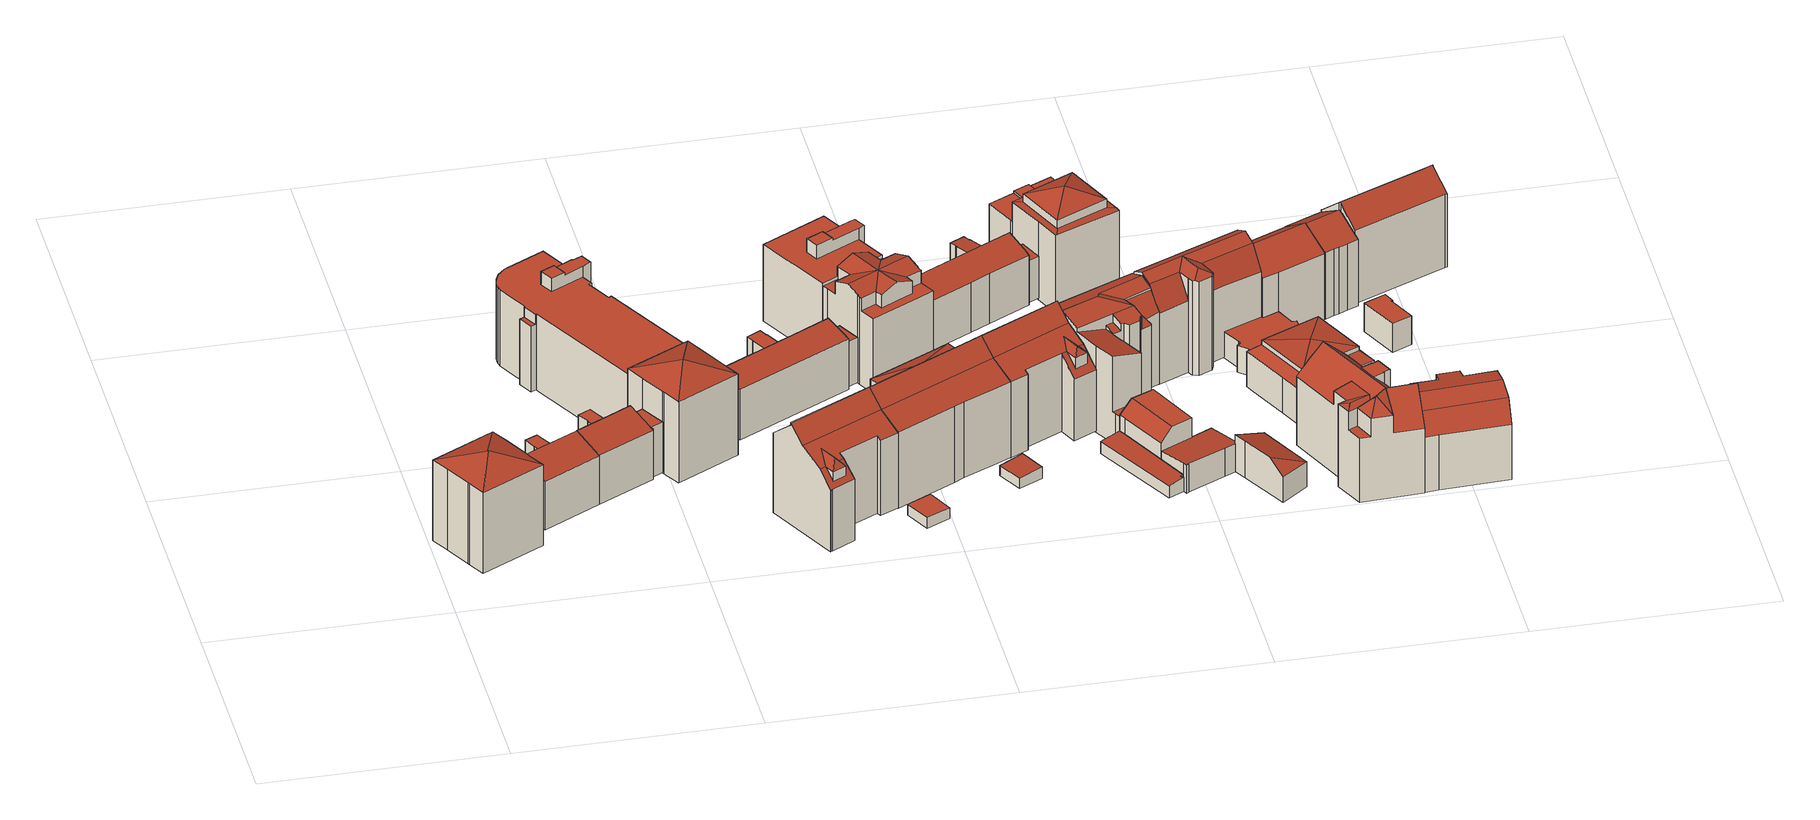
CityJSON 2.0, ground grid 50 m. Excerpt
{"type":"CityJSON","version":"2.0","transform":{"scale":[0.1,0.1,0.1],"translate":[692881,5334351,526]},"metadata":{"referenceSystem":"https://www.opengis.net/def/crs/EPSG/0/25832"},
"CityObjects":{
"building1":{"type":"Building","attributes":{"Gemeindeschluessel":"09162000","HoeheDach":"548.330","HoeheGrund":"526.990","Methode":"2000","NiedrigsteTraufeDesGebaeudes":"545.601","Geometrietyp2DReferenz":"3000","function":"31001_9998","roofType":"3200","measuredHeight":21.34,"storeysAboveGround":6},"geometry":[{"type":"MultiSurface","lod":"2","boundaries":[[[0,1,2,3]],[[4,5,6,7]],[[8,9,10,11,12,13]],[[8,13,14,15,6,16]],[[17,16,6,5]],[[18,14,13,12]],[[19,20,1,0]],[[21,15,14,18]],[[7,6,15,21]],[[22,19,0,3,4,7,21,18,12,11,10]],[[10,9,23,22]],[[3,2,5,4]],[[22,23,20,19]],[[2,1,20,23,17,5]],[[9,8,16,17,23]]],"semantics":{"surfaces":[{"type":"WallSurface"},{"type":"RoofSurface"},{"type":"GroundSurface"}],"values":[0,0,0,1,1,0,0,0,0,2,0,0,0,1,1]}}]},
"building2":{"type":"Building","attributes":{"Gemeindeschluessel":"09162000","HoeheDach":"540.490","HoeheGrund":"526.900","Methode":"2000","NiedrigsteTraufeDesGebaeudes":"536.780","Geometrietyp2DReferenz":"3000","function":"31001_9998","roofType":"2100","measuredHeight":13.59,"storeysAboveGround":4},"geometry":[{"type":"MultiSurface","lod":"2","boundaries":[[[24,25,26,27,28,29,30]],[[31,32,33,34,35,36]],[[37,33,32,31,38,39,40,41,25,24,30,42,43,44,45,46,47,48,49]],[[44,50,51,45]],[[52,36,35,53,54,55,56]],[[55,54,57,26,25,41,40]],[[58,59,60,61,62,51,50]],[[53,57,54]],[[63,62,61,64]],[[38,52,56,39]],[[39,56,55,40]],[[45,51,62,46]],[[53,35,34,65,66,67,68,69,27,26,57]],[[62,63,70,47,46]],[[27,69,68,67,71,64,61,60,72,28]],[[37,65,34,33]],[[49,66,65,37]],[[31,36,52,38]],[[28,72,73,29]],[[43,58,50,44]],[[66,49,48,47,70,71,67]],[[29,73,59,58,43,42,30]],[[72,60,59,73]],[[64,71,70,63]]],"semantics":{"surfaces":[{"type":"WallSurface"},{"type":"GroundSurface"},{"type":"RoofSurface"}],"values":[0,0,1,0,2,0,2,0,0,0,0,0,2,0,0,0,0,0,2,0,0,0,0,2]}}]},
"building3":{"type":"Building","attributes":{"Gemeindeschluessel":"09162000","HoeheDach":"540.480","HoeheGrund":"526.920","Methode":"2000","NiedrigsteTraufeDesGebaeudes":"536.786","Geometrietyp2DReferenz":"3000","function":"31001_9998","roofType":"2100","measuredHeight":13.56,"storeysAboveGround":4},"geometry":[{"type":"MultiSurface","lod":"2","boundaries":[[[74,75,76]],[[77,49,78,79,80,70,47]],[[81,82,83,84]],[[85,86,87,88,89,90,91]],[[80,92,93,70]],[[49,94,95,96,75,74,78]],[[97,98,99,100]],[[101,89,88,102]],[[79,103,104,105,106,107,102,88,87,92,80]],[[89,101,108,109,110,111,112]],[[78,74,76,105,104,103,79]],[[100,99,82,81]],[[113,91,90,114]],[[70,93,86,85,115,116,47]],[[84,83,96,95]],[[84,95,94,49,77,47,116,115,113,114,112,111,110,117,97,100,81]],[[107,109,108]],[[102,107,108,101]],[[98,97,117,110,109,107,106]],[[106,105,76]],[[92,87,86,93]],[[76,75,96,83,82,99,98,106]],[[115,85,91,113]],[[114,90,89,112]]],"semantics":{"surfaces":[{"type":"WallSurface"},{"type":"RoofSurface"},{"type":"GroundSurface"}],"values":[0,0,0,1,1,0,0,0,0,0,1,0,0,0,0,2,1,1,0,0,0,1,0,0]}}]},
"building4":{"type":"Building","attributes":{"Gemeindeschluessel":"09162000","HoeheDach":"547.320","HoeheGrund":"526.760","Methode":"2000","NiedrigsteTraufeDesGebaeudes":"541.910","Geometrietyp2DReferenz":"3000","function":"31001_9998","roofType":"1000","measuredHeight":20.56,"storeysAboveGround":6},"geometry":[{"type":"MultiSurface","lod":"2","boundaries":[[[118,119,120,121]],[[122,123,124,125,126,127]],[[128,129,130,131,132,133,134]],[[135,136,137,138]],[[134,133,139,140]],[[141,142,143,144]],[[145,146,147,148,127,126,149]],[[131,130,150,151,152,153,154]],[[155,156,157,158,159,160,161]],[[151,150,162,163]],[[164,165,166,167,168,169,119,118]],[[158,157,142,141]],[[170,171,172,173]],[[145,149,174,175]],[[173,172,176,177]],[[178,139,133,132]],[[179,180,161,160]],[[181,182,123,122,127,148,147,183,184,166,165,164,118,121,185,186,187,135,138,188,189,179,160,159,158,141,144,153,152,151,163,190,170,173,177]],[[191,171,170,190,163,162]],[[185,192,193,186]],[[146,145,175,194]],[[123,182,181,177,176,195,196,124]],[[132,131,154,143,142,157,156,197,178]],[[140,139,178,197,156,155,198,199,200]],[[147,146,194,183]],[[128,134,140,200]],[[187,201,136,135]],[[144,143,154,153]],[[138,137,202,188]],[[121,120,192,185]],[[120,119,169,168,167,174,149,126,125,124,196,195,176,172,171,191,162,150,130,129,128,200,199,198,155,161,180,203,202,137,136,201,193,192]],[[186,193,201,187]],[[188,202,203,189]],[[194,175,174,167,166,184,183]],[[189,203,180,179]]],"semantics":{"surfaces":[{"type":"WallSurface"},{"type":"RoofSurface"},{"type":"GroundSurface"}],"values":[0,0,0,0,1,0,0,0,0,0,0,0,0,0,0,0,0,2,0,0,1,0,1,0,0,0,0,0,0,0,1,0,0,0,0]}}]},
"building5":{"type":"Building","attributes":{"Gemeindeschluessel":"09162000","HoeheDach":"548.300","HoeheGrund":"526.760","Methode":"2000","NiedrigsteTraufeDesGebaeudes":"545.524","Geometrietyp2DReferenz":"3000","function":"31001_9998","roofType":"3500","measuredHeight":21.54,"storeysAboveGround":6},"geometry":[{"type":"MultiSurface","lod":"2","boundaries":[[[204,205,206,207,123,177,208,209,210,211]],[[123,212,213,177]],[[214,215,216]],[[204,216,217,205]],[[205,217,218,206]],[[177,213,219,208]],[[210,220,214,211]],[[209,221,220,210]],[[207,222,212,123]],[[215,213,212]],[[204,211,214,216]],[[208,219,221,209]],[[222,218,217,216,215,212]],[[214,220,221,219,213,215]],[[206,218,222,207]]],"semantics":{"surfaces":[{"type":"GroundSurface"},{"type":"WallSurface"},{"type":"RoofSurface"}],"values":[0,1,2,1,1,1,1,1,1,2,1,1,2,2,1]}}]},
"building6":{"type":"Building","attributes":{"Gemeindeschluessel":"09162000","HoeheDach":"550.152","HoeheGrund":"526.673","Methode":"1000","NiedrigsteTraufeDesGebaeudes":"540.867","Geometrietyp2DReferenz":"3000","function":"31001_1000","roofType":"2100","measuredHeight":23.48,"storeysAboveGround":6},"geometry":[{"type":"MultiSurface","lod":"2","boundaries":[[[223,224,225,226]],[[227,226,225]],[[228,229,230,231]],[[232,225,224]],[[233,234,235,236]],[[237,238,228,231,239,240,241,242,243,244]],[[241,245,246,242]],[[247,227,248]],[[237,244,249,250,251]],[[237,251,252,238]],[[253,235,234,254]],[[233,236,255,256]],[[241,240,255,236,235,253,245]],[[248,227,225,232]],[[231,230,257,254,234,233,256,239]],[[230,229,252,251,250,247,248,232,224,257]],[[242,246,258,243]],[[243,258,249,244]],[[223,226,227,247]],[[239,256,255,240]],[[238,252,229,228]],[[253,254,257,224,223,247,250,249,258,246,245]]],"semantics":{"surfaces":[{"type":"RoofSurface"},{"type":"WallSurface"},{"type":"GroundSurface"}],"values":[0,0,1,1,1,2,1,1,1,1,0,0,1,1,1,0,1,1,0,1,1,0]}}]},
"building7":{"type":"Building","attributes":{"Gemeindeschluessel":"09162000","HoeheDach":"539.910","HoeheGrund":"526.570","Methode":"2000","NiedrigsteTraufeDesGebaeudes":"533.700","Geometrietyp2DReferenz":"3000","function":"31001_9998","roofType":"2100","measuredHeight":13.34,"storeysAboveGround":4},"geometry":[{"type":"MultiSurface","lod":"2","boundaries":[[[259,260,261,262,263,264,265,266,267,268,269,270,271,272,273,274,275,276]],[[277,278,279,280,281,282,283]],[[284,285,286,287,288,289,290]],[[265,264,282,281]],[[291,292,293,294]],[[280,279,295,288,287,267,266]],[[281,280,266,265]],[[292,296,274,273,297,293]],[[293,297,298,299,300,301,294]],[[302,303,260,259]],[[286,285,269,268]],[[303,304,305,306,283,282,264,263,262,261]],[[270,269,285,284,307,308]],[[300,299,309,310]],[[311,312,302,259,276,313,314]],[[315,306,305,316]],[[308,317,271,270]],[[273,272,298,297]],[[277,283,306,315]],[[316,305,304,318]],[[268,267,287,286]],[[319,317,308,307,320,321,322]],[[276,275,323,313]],[[324,325,319,322]],[[313,323,296,292,291,326,314]],[[299,298,272,271,317,319,325,309]],[[303,261,260]],[[278,277,315,316,318,327,312,311,314,326,291,294,301,300,310,324,322,321,320,290,289,288,295,279]],[[312,327,318,304,303,302]],[[310,309,325,324]],[[320,307,284,290]],[[275,274,296,323]]],"semantics":{"surfaces":[{"type":"WallSurface"},{"type":"RoofSurface"},{"type":"GroundSurface"}],"values":[0,0,0,0,0,0,1,1,0,1,0,1,1,0,0,0,0,0,0,0,1,0,1,0,0,1,0,2,0,0,0,0]}}]},
"building8":{"type":"Building","attributes":{"Gemeindeschluessel":"09162000","HoeheDach":"529.190","HoeheGrund":"526.734","Methode":"1000","NiedrigsteTraufeDesGebaeudes":"529.190","Geometrietyp2DReferenz":"3000","function":"31001_2463","roofType":"1000","measuredHeight":2.46},"geometry":[{"type":"MultiSurface","lod":"2","boundaries":[[[328,329,330,331]],[[332,333,334,335]],[[333,330,329,334]],[[332,331,330,333]],[[335,328,331,332]],[[334,329,328,335]]],"semantics":{"surfaces":[{"type":"RoofSurface"},{"type":"GroundSurface"},{"type":"WallSurface"}],"values":[0,1,2,2,2,2]}}]},
"building9":{"type":"Building","attributes":{"Gemeindeschluessel":"09162000","HoeheDach":"550.120","HoeheGrund":"526.603","Methode":"1000","NiedrigsteTraufeDesGebaeudes":"543.955","Geometrietyp2DReferenz":"3000","function":"31001_1000","roofType":"3100","measuredHeight":23.52,"storeysAboveGround":6},"geometry":[{"type":"MultiSurface","lod":"2","boundaries":[[[253,336,337,338,339,340]],[[336,341,342,343,344,345,346,347,348,337]],[[349,350,351]],[[352,353,354,355,356,357]],[[351,350,358]],[[359,360,361,362,253,340,352,357]],[[363,358,350,364]],[[355,354,365,366]],[[366,365,348,347]],[[367,368,343,342,369,370]],[[371,351,358]],[[367,370,372,373]],[[368,367,373,361,360,359,357,356,355,366,347,346,345,344,343]],[[373,372,362,361]],[[362,372,370,369,342,341,336,253]],[[340,339,338,337,348,365,354,353,352],[364,349,351,371,363]],[[371,358,363]],[[364,350,349]]],"semantics":{"surfaces":[{"type":"RoofSurface"},{"type":"WallSurface"},{"type":"GroundSurface"}],"values":[0,1,0,1,0,1,1,1,1,1,0,1,2,1,0,0,1,1]}}]},
"building10":{"type":"Building","attributes":{"Gemeindeschluessel":"09162000","HoeheDach":"547.300","HoeheGrund":"526.530","Methode":"2000","NiedrigsteTraufeDesGebaeudes":"544.190","Geometrietyp2DReferenz":"3000","function":"31001_9998","roofType":"1000","measuredHeight":20.77,"storeysAboveGround":6},"geometry":[{"type":"MultiSurface","lod":"2","boundaries":[[[374,375,376,377]],[[378,379,380,381,382,383,384]],[[385,386,384,383,387,388,389]],[[390,381,380,391]],[[392,393,394,395]],[[396,397,377,376,398,399,393,392]],[[400,401,385,389]],[[402,382,381,390]],[[379,403,375,374,404,391,380]],[[405,383,382,402]],[[400,406,403,379,378,407,401]],[[384,386,407,378]],[[399,398,376,375,403,406,400,389,388,387,394,393]],[[377,397,396,392,395,405,402,390,391,404,374]],[[387,383,405,395,394]],[[401,407,386,385]]],"semantics":{"surfaces":[{"type":"WallSurface"},{"type":"RoofSurface"},{"type":"GroundSurface"}],"values":[0,1,0,0,0,0,0,0,0,0,0,0,1,2,0,1]}}]},
"building11":{"type":"Building","attributes":{"Gemeindeschluessel":"09162000","HoeheDach":"547.911","HoeheGrund":"526.530","Methode":"2000","NiedrigsteTraufeDesGebaeudes":"543.610","Geometrietyp2DReferenz":"3000","function":"31001_9998","roofType":"3100","measuredHeight":21.38,"storeysAboveGround":6},"geometry":[{"type":"MultiSurface","lod":"2","boundaries":[[[408,409,410,411,412]],[[413,414,415,416,417,418,419,420,421]],[[415,414,422,423]],[[424,425,426,427,409,428,429]],[[430,420,419,431,432]],[[433,434,422,414,413,435,409]],[[436,437,438,439,440,441,442,443,444,377,445,446,447,374,418,417,416,415,423,448,449]],[[374,431,419,418]],[[450,451,452,409,427]],[[440,425,424,441]],[[439,438,453,454,426,425,440]],[[455,456,408,457]],[[458,450,427,459]],[[443,442,441,424,429,456,455,460,444]],[[438,437,436,449,461,462,463,453]],[[444,460,464,377]],[[453,463,462,461,465,466,467,468,458,459,454]],[[410,409,469,470,411]],[[464,471,412,411,470,432,431,374,447,446,445,377]],[[432,470,469,430]],[[466,433,472,467]],[[430,469,421,420]],[[452,451,472,433,409]],[[460,455,457,471,464]],[[429,428,409,408,456]],[[434,465,461,449,448,423,422]],[[459,427,426,454]],[[457,408,412,471]],[[458,468,467,472,451,450]],[[435,413,421,469,409]],[[465,434,433,466]]],"semantics":{"surfaces":[{"type":"RoofSurface"},{"type":"WallSurface"},{"type":"GroundSurface"}],"values":[0,1,1,0,0,0,2,1,0,1,1,1,1,1,1,1,0,0,1,1,1,1,0,0,0,1,1,1,1,0,1]}}]},
"building12":{"type":"Building","attributes":{"Gemeindeschluessel":"09162000","HoeheDach":"529.367","HoeheGrund":"526.743","Methode":"1000","NiedrigsteTraufeDesGebaeudes":"528.973","Geometrietyp2DReferenz":"3000","function":"31001_2463","roofType":"1000","measuredHeight":2.62},"geometry":[{"type":"MultiSurface","lod":"2","boundaries":[[[473,474,475,476]],[[477,478,474,473]],[[477,473,476,479]],[[476,475,480,479]],[[480,475,474,478]],[[479,480,478,477]]],"semantics":{"surfaces":[{"type":"WallSurface"},{"type":"GroundSurface"},{"type":"RoofSurface"}],"values":[0,0,1,0,2,0]}}]},
"building13":{"type":"Building","attributes":{"Gemeindeschluessel":"09162000","HoeheDach":"550.130","HoeheGrund":"526.532","Methode":"1000","NiedrigsteTraufeDesGebaeudes":"540.614","Geometrietyp2DReferenz":"3000","function":"31001_1000","roofType":"3100","measuredHeight":23.6,"storeysAboveGround":6},"geometry":[{"type":"MultiSurface","lod":"2","boundaries":[[[481,482,483,484]],[[485,486,487,488]],[[489,490,491,492]],[[493,494,495,496,497,498,499]],[[489,500,501,490]],[[483,482,342,502]],[[500,489,492]],[[503,500,492,504]],[[502,342,336,337,505,506]],[[488,481,484,485]],[[481,488,491,490,501,497,496,336,342,482]],[[486,485,484,483,502,506,493,499]],[[337,495,494,505]],[[487,486,499,498]],[[487,498,497,501,503,504,491,488]],[[501,500,503]],[[504,492,491]],[[506,505,494,493]],[[496,495,337,336]]],"semantics":{"surfaces":[{"type":"WallSurface"},{"type":"RoofSurface"},{"type":"GroundSurface"}],"values":[0,0,1,0,1,0,1,0,0,0,1,2,1,0,1,0,0,0,1]}}]},
"building14":{"type":"Building","attributes":{"Gemeindeschluessel":"09162000","HoeheDach":"540.120","HoeheGrund":"526.510","Methode":"2000","NiedrigsteTraufeDesGebaeudes":"533.100","Geometrietyp2DReferenz":"3000","function":"31001_9998","roofType":"2100","measuredHeight":13.61,"storeysAboveGround":4},"geometry":[{"type":"MultiSurface","lod":"2","boundaries":[[[507,508,509,510]],[[511,512,513,514,515,516,517]],[[518,519,520,521]],[[522,507,510,523,524,525,526,527,415,528,418,529,530,531,532,533,534,535,536,517,516,515,537,538,539,540]],[[541,521,520,542]],[[530,543,544,531]],[[507,522,540,519,518,545,508]],[[546,547,548,549]],[[510,509,550,523]],[[524,551,552,525]],[[545,518,521,541,553,554,555,556]],[[547,557,552,551,550,509,508,545,556,558,559,548]],[[560,549,548,559,558,556,555,561,562,563,564,565,566,567]],[[515,514,554,537]],[[544,568,569,533,532,531]],[[570,546,549,560]],[[561,555,554,514,513]],[[534,571,572,535]],[[535,572,573,536]],[[571,574,563,562,512,511,573,572]],[[541,542,575,553]],[[519,540,539,538,575,542,520]],[[576,577,578,543,530,529,418]],[[566,565,578,577]],[[567,566,577,576]],[[569,574,571,534,533]],[[513,512,562,561]],[[523,550,551,524]],[[525,552,557,526]],[[564,563,574,569]],[[536,573,511,517]],[[528,415,570,560,567,576,418]],[[554,553,575,538,537]],[[543,578,565,564,569,568,544]],[[415,527,526,557,547,546,570]]],"semantics":{"surfaces":[{"type":"WallSurface"},{"type":"RoofSurface"},{"type":"GroundSurface"}],"values":[0,0,1,2,0,0,0,0,0,0,0,1,0,0,0,1,1,0,0,1,1,0,0,0,1,0,0,0,0,0,0,0,0,1,0]}}]},
"building15":{"type":"Building","attributes":{"Gemeindeschluessel":"09162000","HoeheDach":"529.999","HoeheGrund":"526.658","Methode":"2000","NiedrigsteTraufeDesGebaeudes":"529.476","Geometrietyp2DReferenz":"3000","function":"51009_1610","roofType":"1000","measuredHeight":3.34},"geometry":[{"type":"MultiSurface","lod":"2","boundaries":[[[579,580,581,582]],[[583,584,585,586]],[[587,588,582,581]],[[588,587,584,583]],[[580,589,590,585,584,587,581]],[[580,579,591,589]],[[592,590,589,591]],[[586,585,590,592]],[[591,579,582,588,583,586,592]]],"semantics":{"surfaces":[{"type":"WallSurface"},{"type":"RoofSurface"},{"type":"GroundSurface"}],"values":[0,0,0,0,1,0,0,0,2]}}]},
"building16":{"type":"Building","attributes":{"Gemeindeschluessel":"09162000","HoeheDach":"548.570","HoeheGrund":"526.224","Methode":"1000","NiedrigsteTraufeDesGebaeudes":"530.989","Geometrietyp2DReferenz":"3000","function":"31001_1000","roofType":"3100","measuredHeight":22.35,"storeysAboveGround":6},"geometry":[{"type":"MultiSurface","lod":"2","boundaries":[[[593,594,595,596,597]],[[598,599,600,601]],[[602,603,604,605]],[[606,607,608,595,594,609,610,611]],[[593,612,613,614,615,594]],[[616,617,618,619]],[[620,621,622,613,612,623,600,599,624]],[[625,626,627,628]],[[629,630,626,625,608,607]],[[631,632,633,618,617]],[[631,624,599,598,634,632]],[[635,636,634,598,601]],[[595,608,625,628,637,638]],[[616,639,620,624,631,617]],[[638,637,640,641]],[[642,606,611,643]],[[603,644,645,604]],[[606,642,629,607]],[[646,638,641,647]],[[630,629,642,643,648,649,639,616,619,650,651,652,653,654,655,656,657,658]],[[654,645,644,655]],[[633,650,619,618]],[[649,648,610,609,659,660,622,621]],[[653,652,635,601,600,623]],[[630,658,661,627,626]],[[595,638,646,596]],[[660,659,615,614]],[[662,596,646]],[[651,650,633,632,634,636]],[[628,627,661,663,637]],[[656,664,663,657]],[[659,609,594,615]],[[622,660,614,613]],[[646,647,602,605,665,662]],[[653,623,612,593,597,665,605,604,645,654]],[[620,639,649,621]],[[665,597,596,662]],[[610,648,643,611]],[[637,663,664,640]],[[655,644,603,602,647,641,640,664,656]],[[651,636,635,652]],[[657,663,661,658]]],"semantics":{"surfaces":[{"type":"RoofSurface"},{"type":"WallSurface"},{"type":"GroundSurface"}],"values":[0,1,1,0,1,1,0,0,1,0,1,0,1,1,1,1,0,1,0,2,1,1,1,1,1,0,0,1,1,0,1,1,1,0,1,1,1,1,0,1,1,1]}}]},
"building17":{"type":"Building","attributes":{"Gemeindeschluessel":"09162000","HoeheDach":"536.320","HoeheGrund":"526.198","Methode":"2000","NiedrigsteTraufeDesGebaeudes":"533.587","Geometrietyp2DReferenz":"3000","function":"31001_1000","roofType":"1000","measuredHeight":10.12,"storeysAboveGround":3},"geometry":[{"type":"MultiSurface","lod":"2","boundaries":[[[666,667,668,651]],[[651,668,669,670,650]],[[671,672,673,666]],[[674,675,670,669]],[[650,670,675,676]],[[676,675,674,672,671]],[[667,673,672,674,669,668]],[[651,650,676,671,666]],[[673,667,666]]],"semantics":{"surfaces":[{"type":"WallSurface"},{"type":"RoofSurface"},{"type":"GroundSurface"}],"values":[0,0,0,1,0,0,1,2,0]}}]},
"building18":{"type":"Building","attributes":{"Gemeindeschluessel":"09162000","HoeheDach":"532.683","HoeheGrund":"526.198","Methode":"2000","NiedrigsteTraufeDesGebaeudes":"531.859","Geometrietyp2DReferenz":"3000","function":"31001_2000","roofType":"1000","measuredHeight":6.49},"geometry":[{"type":"MultiSurface","lod":"2","boundaries":[[[677,678,679,680]],[[681,682,683,684]],[[685,686,687,688,683,682,689,679,678,690,691,692,693]],[[671,676,694,695,677,680,696,681,684,697,698,699,700]],[[694,691,690,695]],[[671,693,692,676]],[[700,685,693,671]],[[676,692,691,694]],[[699,686,685,700]],[[695,690,678,677]],[[696,689,682,681]],[[697,688,687,698]],[[680,679,689,696]],[[684,683,688,697]],[[698,687,686,699]]],"semantics":{"surfaces":[{"type":"WallSurface"},{"type":"RoofSurface"},{"type":"GroundSurface"}],"values":[0,0,1,2,0,0,0,0,0,0,0,0,0,0,0]}}]},
"building19":{"type":"Building","attributes":{"name":"Hofbräukeller","Gemeindeschluessel":"09162000","HoeheDach":"548.360","HoeheGrund":"526.127","Methode":"2000","NiedrigsteTraufeDesGebaeudes":"539.130","Geometrietyp2DReferenz":"3000","function":"31001_9998","roofType":"3500","measuredHeight":22.23,"storeysAboveGround":5},"geometry":[{"type":"MultiSurface","lod":"2","boundaries":[[[701,702,703,704]],[[705,706,707,708]],[[709,710,711,712,713]],[[714,715,716,717,718,719]],[[720,721,714,719]],[[722,723,724,725]],[[715,726,727,728,729,730,731]],[[723,732,733,718,734,724]],[[721,726,715,714]],[[703,735,706]],[[736,737,738,739]],[[740,730,729,741]],[[703,702,735]],[[718,717,742,734]],[[735,702,707]],[[743,744,709,713,745]],[[738,737,746,705,708,747]],[[704,745,713,712,701]],[[748,732,723,722]],[[736,739,748,722,725,740,741,749,710,709,744]],[[717,716,750,742]],[[741,729,728,749]],[[708,707,702,701]],[[751,747,708,701,712,711,752]],[[719,718,733,720]],[[751,752,727,726,721,720,733,732]],[[743,745,704,705,746]],[[740,725,724,734,742,750,731,730]],[[704,703,706,705]],[[706,735,707]],[[710,749,728,727,752,711]],[[746,737,736,744,743]],[[731,750,716,715]],[[748,739,738,747,751,732]]],"semantics":{"surfaces":[{"type":"WallSurface"},{"type":"RoofSurface"},{"type":"GroundSurface"}],"values":[0,0,0,0,1,0,1,1,0,1,0,0,1,0,1,0,1,1,0,2,1,0,0,1,0,0,1,0,0,1,0,0,0,0]}}]},
"building20":{"type":"Building","attributes":{"Gemeindeschluessel":"09162000","HoeheDach":"534.669","HoeheGrund":"526.288","Methode":"2000","NiedrigsteTraufeDesGebaeudes":"532.008","Geometrietyp2DReferenz":"3000","function":"31001_1000","roofType":"2100","measuredHeight":8.38,"storeysAboveGround":2},"geometry":[{"type":"MultiSurface","lod":"2","boundaries":[[[753,754,755,756]],[[757,758,759,760]],[[761,762,763]],[[764,765,762,766]],[[756,755,765,764]],[[767,768,769,770]],[[770,769,758,757]],[[760,759,754,753]],[[766,762,761,771]],[[769,768,763,762,765,755,754,759,758]],[[771,767,770,757,760,753,756,764,766]],[[771,761,763,768,767]]],"semantics":{"surfaces":[{"type":"WallSurface"},{"type":"RoofSurface"},{"type":"GroundSurface"}],"values":[0,0,1,0,0,0,0,0,0,1,2,0]}}]},
"building21":{"type":"Building","attributes":{"Gemeindeschluessel":"09162000","HoeheDach":"548.920","HoeheGrund":"526.130","Methode":"2000","NiedrigsteTraufeDesGebaeudes":"542.497","Geometrietyp2DReferenz":"3000","function":"31001_1000","roofType":"3100","measuredHeight":22.79,"storeysAboveGround":6},"geometry":[{"type":"MultiSurface","lod":"2","boundaries":[[[772,773,774,775,776,777]],[[778,779,780,781,782,783,784,775]],[[785,786,787,788,789,644]],[[790,791,792,772,777,785,644,793]],[[794,795,796,797,798,799,800,783,782]],[[801,802,803,804]],[[777,776,775,805,806,788,787,786,785]],[[807,808,809,810]],[[811,812,774,773]],[[784,783,800]],[[800,799,798,813,784]],[[796,795,794,814,815,801,804,816,807,810,817,818,792,791,790,793,819,820,821,822,797]],[[818,817,811,773,772,792]],[[812,809,774]],[[817,810,809,812,811]],[[813,798,797,822,821,820,819,789,788,806]],[[784,813,806,805,775]],[[794,782,781,814]],[[803,802,780,779,823]],[[793,644,789,819]],[[816,804,803,823,808,807]],[[801,815,814,781,780,802]],[[809,808,823,779,778,775,774]]],"semantics":{"surfaces":[{"type":"RoofSurface"},{"type":"WallSurface"},{"type":"GroundSurface"}],"values":[0,0,0,1,1,1,0,1,0,1,0,2,1,1,1,1,0,1,0,1,1,1,0]}}]},
"building22":{"type":"Building","attributes":{"Gemeindeschluessel":"09162000","HoeheDach":"547.400","HoeheGrund":"526.036","Methode":"2000","NiedrigsteTraufeDesGebaeudes":"540.753","Geometrietyp2DReferenz":"3000","function":"31001_1000","roofType":"3100","measuredHeight":21.36,"storeysAboveGround":6},"geometry":[{"type":"MultiSurface","lod":"2","boundaries":[[[824,825,826,827,828]],[[829,830,831,832,833]],[[834,835,836]],[[837,838,839,840,841,842,843,844,845]],[[846,847,848,849]],[[837,824,828,850,838]],[[851,852,853]],[[854,855,830,836,835,856,857,858,859]],[[860,861,862,863]],[[844,843,860,863]],[[849,848,864,865]],[[866,867,868,864,848,847,852,851]],[[850,828,827,835]],[[825,869,868,867,870,826]],[[835,840,839]],[[843,842,861,860]],[[870,867,866]],[[840,834,841]],[[834,836,861]],[[845,844,863,862,871,833,872]],[[873,874,857,856,875]],[[876,859,858,877]],[[839,838,850,835]],[[876,878,832,831,879,854,859]],[[872,833,832,878]],[[854,879,855]],[[877,858,857,874]],[[840,835,834]],[[831,830,855,879]],[[871,829,833]],[[876,877,874,873,846,849,865,869,825,824,837,845,872,878]],[[842,841,834,861]],[[865,864,868,869]],[[835,827,826,870,866,851,853,875,856]],[[862,861,836,830,829,871]],[[846,873,875,853,852,847]]],"semantics":{"surfaces":[{"type":"WallSurface"},{"type":"RoofSurface"},{"type":"GroundSurface"}],"values":[0,1,1,0,0,0,0,1,0,1,0,1,1,0,0,0,0,1,1,0,0,0,1,0,0,0,0,1,1,1,2,1,0,1,1,0]}}]},
"building23":{"type":"Building","attributes":{"Gemeindeschluessel":"09162000","HoeheDach":"537.496","HoeheGrund":"526.320","Methode":"2000","NiedrigsteTraufeDesGebaeudes":"534.524","Geometrietyp2DReferenz":"3000","function":"51009_1610","roofType":"3100","measuredHeight":11.18},"geometry":[{"type":"MultiSurface","lod":"2","boundaries":[[[880,881,882,883]],[[884,885,886,887]],[[888,889,890,891,892,893,894,895,896,897,898,899]],[[887,886,888,899]],[[900,901,890,889]],[[902,882,881,894,893]],[[884,903,904,905,883,882,902,906,907,901,900,885]],[[905,904,903,884,887,899,898,897,896,895,880,883]],[[893,892,906,902]],[[901,907,891,890]],[[886,885,900,889,888]],[[907,906,892,891]],[[895,894,881,880]]],"semantics":{"surfaces":[{"type":"WallSurface"},{"type":"RoofSurface"},{"type":"GroundSurface"}],"values":[0,0,0,0,0,1,0,2,0,1,1,1,0]}}]},
"building24":{"type":"Building","attributes":{"Gemeindeschluessel":"09162000","HoeheDach":"532.162","HoeheGrund":"526.150","Methode":"1000","NiedrigsteTraufeDesGebaeudes":"532.162","Geometrietyp2DReferenz":"3000","function":"31001_1000","roofType":"1000","measuredHeight":6.01,"storeysAboveGround":2},"geometry":[{"type":"MultiSurface","lod":"2","boundaries":[[[908,909,910,911]],[[912,913,914,915]],[[916,917,918,919]],[[796,920,921,797]],[[915,914,917,916]],[[922,923,924,925,913,912]],[[797,921,926,927]],[[918,917,914,913,925,924,928,910,909,929,930,931,932,926,921,920]],[[923,933,911,910,928,924]],[[927,926,932,934]],[[935,931,930,936]],[[936,930,929,937]],[[934,932,931,935]],[[937,929,909,908]],[[919,918,920,796]],[[933,923,922,912,915,916,919,796,797,927,934,935,936,937,908,911]]],"semantics":{"surfaces":[{"type":"WallSurface"},{"type":"RoofSurface"},{"type":"GroundSurface"}],"values":[0,0,0,0,0,0,0,1,0,0,0,0,0,0,0,2]}}]},
"building25":{"type":"Building","attributes":{"Gemeindeschluessel":"09162000","HoeheDach":"538.180","HoeheGrund":"526.160","Methode":"2000","NiedrigsteTraufeDesGebaeudes":"534.279","Geometrietyp2DReferenz":"3000","function":"31001_1000","roofType":"3500","measuredHeight":12.02,"storeysAboveGround":3},"geometry":[{"type":"MultiSurface","lod":"2","boundaries":[[[891,892,938,939]],[[940,941,942,943,944,945]],[[946,947,948,949]],[[950,951,952,953]],[[890,891,939,954]],[[955,956,957,958,959,960,961]],[[962,963,964,965,966,967,968,950,953,969,970,971,945,944,943,972,973,974,975,976,977,978]],[[961,979,938,892,893]],[[949,948,980,959]],[[965,964,963,962,978,958,957,956,955,981]],[[982,958,978,977,976,983]],[[950,968,967,966,965,981,893,892,891,890,889,951]],[[984,948,947]],[[985,889,890,954,986,947,946]],[[987,988,989,952,951,889,985,946,940]],[[986,984,947]],[[954,939,938,979,990,986]],[[991,992,993,974,973,972]],[[980,948,984]],[[959,958,982,983,994,993,949]],[[961,960,959,980,995,979]],[[971,970,988,987,940,945]],[[943,942,991,972]],[[994,983,976,975,974,993]],[[893,981,955,961]],[[969,953,952,989,988,970]],[[990,979,995,980,984,986]],[[946,949,993,992,991,942,941,940]]],"semantics":{"surfaces":[{"type":"RoofSurface"},{"type":"WallSurface"},{"type":"GroundSurface"}],"values":[0,1,1,1,0,0,2,1,1,1,1,1,0,1,0,0,1,1,0,0,1,1,1,1,0,1,0,0]}}]},
"building26":{"type":"Building","attributes":{"Gemeindeschluessel":"09162000","HoeheDach":"545.270","HoeheGrund":"526.110","Methode":"2000","NiedrigsteTraufeDesGebaeudes":"541.328","Geometrietyp2DReferenz":"3000","function":"31001_1000","roofType":"3100","measuredHeight":19.16,"storeysAboveGround":2},"geometry":[{"type":"MultiSurface","lod":"2","boundaries":[[[996,997,998,934]],[[999,1000,1001,1002,1003,1004]],[[927,1005,1006,797]],[[819,1007,1008,1009]],[[1010,1011,1012,1004,1003,1008,1007]],[[1009,1008,1003,1002]],[[927,1013,934,998,1014,1005]],[[1006,1005,1014,998,997,999,1004,1012,1011]],[[996,934,1013,927,797,1015,1016,819,1009,1002,1001,1000]],[[1016,1015,797,1006,1011,1010,1007,819]],[[1000,999,997,996]]],"semantics":{"surfaces":[{"type":"WallSurface"},{"type":"RoofSurface"},{"type":"GroundSurface"}],"values":[0,0,0,0,1,0,0,1,2,0,0]}}]},
"building27":{"type":"Building","attributes":{"Gemeindeschluessel":"09162000","HoeheDach":"544.450","HoeheGrund":"526.132","Methode":"2000","NiedrigsteTraufeDesGebaeudes":"538.672","Geometrietyp2DReferenz":"3000","function":"31001_9998","roofType":"3100","measuredHeight":18.32,"storeysAboveGround":3},"geometry":[{"type":"MultiSurface","lod":"2","boundaries":[[[1017,1018,1019,1020,1021,1022,1023]],[[1024,1022,1021,1025]],[[1026,1027,1028,1029]],[[1025,1021,1020,1030,1031,1032,1033,1034]],[[1030,1020,1019,1035]],[[1018,1036,1037,1038,1032,1031,1035,1019]],[[1018,1017,1026,1029,1039,1040,1036]],[[1041,1034,1033,1038,1037,1042]],[[1035,1031,1030]],[[1033,1032,1038]],[[1040,1042,1037,1036]],[[1028,1027,1023,1022,1024]],[[1029,1028,1024,1025,1034,1041,1039]],[[1039,1041,1042,1040]],[[1017,1023,1027,1026]]],"semantics":{"surfaces":[{"type":"WallSurface"},{"type":"RoofSurface"},{"type":"GroundSurface"}],"values":[0,1,0,1,1,0,2,1,0,0,0,1,0,0,0]}}]},
"building28":{"type":"Building","attributes":{"Gemeindeschluessel":"09162000","HoeheDach":"545.050","HoeheGrund":"526.070","Methode":"2000","NiedrigsteTraufeDesGebaeudes":"541.358","Geometrietyp2DReferenz":"3000","function":"31001_9998","roofType":"3100","measuredHeight":18.98,"storeysAboveGround":2},"geometry":[{"type":"MultiSurface","lod":"2","boundaries":[[[1043,1044,1045,1046]],[[1047,1000,1048,1049,1050,1002]],[[1051,1052,1053,1054,1055,1056]],[[1057,1058,1059,1060]],[[1061,1062,1063,1064]],[[1053,1052,1044,1043]],[[1046,1057,1060,1000,1047,1002,1065,1066,1067,1061,1064,1068,1055,1054,1053,1043]],[[1049,1069,1063,1062,1070,1071,1072,1050]],[[1060,1059,1048,1000]],[[1056,1055,1068,1064,1063,1069]],[[1071,1070,1062,1061,1067,1066]],[[1048,1059,1058,1045,1044,1052,1051,1056,1069,1049]],[[1002,1050,1072,1065]],[[1046,1045,1058,1057]],[[1065,1072,1071,1066]]],"semantics":{"surfaces":[{"type":"WallSurface"},{"type":"GroundSurface"},{"type":"RoofSurface"}],"values":[0,0,0,0,0,0,1,2,0,0,0,2,0,0,0]}}]},
"building29":{"type":"Building","attributes":{"Gemeindeschluessel":"09162000","HoeheDach":"532.719","HoeheGrund":"526.070","Methode":"1000","NiedrigsteTraufeDesGebaeudes":"532.719","Geometrietyp2DReferenz":"3000","function":"31001_9998","roofType":"1000","measuredHeight":6.65},"geometry":[{"type":"MultiSurface","lod":"2","boundaries":[[[1073,1074,1075,1076,1077,1078]],[[1079,1080,1081,1082,1083,1084]],[[1081,1076,1075,1082]],[[1082,1075,1074,1083]],[[1084,1073,1078,1079]],[[1080,1077,1076,1081]],[[1083,1074,1073,1084]],[[1079,1078,1077,1080]]],"semantics":{"surfaces":[{"type":"RoofSurface"},{"type":"GroundSurface"},{"type":"WallSurface"}],"values":[0,1,2,2,2,2,2,2]}}]},
"building30":{"type":"Building","attributes":{"Gemeindeschluessel":"09162000","HoeheDach":"546.900","HoeheGrund":"526.040","Methode":"2000","NiedrigsteTraufeDesGebaeudes":"541.812","Geometrietyp2DReferenz":"3000","function":"31001_9998","roofType":"3100","measuredHeight":20.86,"storeysAboveGround":3},"geometry":[{"type":"MultiSurface","lod":"2","boundaries":[[[1085,1086,1087]],[[1088,1089,1085,1087]],[[1090,1091,1092,1093,1094,1095,1096,1086,1085,1089]],[[1097,1098,1099,1100,1101,1088,1087,1102,1103,1104,1105,1106,1107,1108]],[[1100,1099,1109,1091,1090,1101]],[[1108,1110,1111,1097]],[[1112,1107,1106,1105,1093,1092]],[[1102,1096,1095,1103]],[[1098,1113,1109,1099]],[[1104,1094,1093,1105]],[[1095,1094,1104,1103]],[[1109,1113,1111,1110,1112,1092,1091]],[[1107,1112,1110,1108]],[[1101,1090,1089,1088]],[[1097,1111,1113,1098]],[[1087,1086,1096,1102]]],"semantics":{"surfaces":[{"type":"WallSurface"},{"type":"RoofSurface"},{"type":"GroundSurface"}],"values":[0,0,1,2,0,0,0,0,0,0,0,1,0,0,0,0]}}]}
},
"vertices":[
[55,147,10],[55,147,196],[27,200,196],[27,200,10],[6,238,10],[6,238,196],[139,309,196],[139,309,10],[210,177,196],[210,176,196],[210,176,10],[210,177,10],[190,213,10],[190,213,196],[188,218,196],[160,271,196],[108,208,223],[108,207,223],[188,218,10],[57,143,10],[57,143,196],[160,271,10],[77,106,10],[77,106,196],
[194,290,9],[194,289,9],[194,289,145],[194,290,145],[194,290,108],[180,315,108],[180,315,9],[220,235,9],[222,235,9],[222,236,9],[222,236,124],[222,235,124],[220,235,124],[225,230,9],[188,218,9],[160,271,9],[192,288,9],[193,289,9],[227,340,9],[228,341,9],[215,366,9],[241,379,9],[254,354,9],[300,378,9],[314,353,9],[345,294,9],[215,366,129],[241,379,129],[188,218,124],[221,237,124],[193,289,124],[192,288,124],[160,271,124],[193,289,145],[228,341,129],[227,340,129],[241,315,129],[268,329,129],[254,354,129],[254,354,108],[268,329,108],[225,230,121],[345,294,121],[314,353,145],[268,329,145],[241,315,145],[300,378,108],[314,353,108],[241,315,108],[227,340,108],
[465,357,122],[465,357,125],[461,365,125],[314,354,9],[345,294,122],[314,354,145],[314,354,108],[488,377,9],[488,377,125],[462,363,125],[462,363,9],[347,403,130],[346,402,130],[359,378,130],[386,392,130],[372,417,130],[359,442,130],[333,428,130],[359,378,108],[346,402,108],[465,357,9],[465,358,9],[465,358,125],[434,416,9],[434,416,125],[459,430,125],[459,430,9],[372,417,108],[386,392,108],[359,378,145],[386,392,145],[433,417,145],[433,417,125],[433,417,108],[419,443,108],[420,443,108],[420,443,9],[419,443,9],[372,417,9],[333,428,9],[359,442,9],[347,403,9],[346,402,9],[433,417,9],
[261,804,8],[261,804,183],[259,813,183],[259,813,8],[311,708,8],[439,469,8],[439,469,183],[311,708,183],[311,709,183],[311,709,8],[356,778,183],[385,793,183],[425,815,183],[425,815,207],[385,793,207],[385,793,213],[356,778,213],[265,850,8],[265,850,183],[269,858,183],[269,858,8],[370,821,213],[341,806,213],[431,852,8],[431,852,207],[444,827,207],[444,827,8],[310,708,159],[300,703,159],[300,703,8],[310,708,8],[310,708,183],[438,792,183],[438,792,8],[425,815,8],[425,816,8],[425,816,207],[410,843,183],[410,843,207],[411,842,207],[411,842,8],[410,843,8],[370,919,8],[370,919,183],[431,788,183],[431,788,8],[277,773,8],[292,745,8],[295,739,8],[295,739,183],[292,745,183],[277,773,183],[459,736,8],[459,736,183],[465,739,183],[465,739,8],[294,738,183],[294,738,159],[572,539,183],[572,539,8],[370,821,207],[291,877,8],[291,877,183],[532,518,8],[503,502,8],[284,733,8],[294,738,8],[258,822,8],[259,832,8],[261,841,8],[276,865,8],[283,872,8],[438,775,8],[438,775,183],[258,822,183],[259,832,183],[284,733,159],[532,518,183],[503,502,183],[390,832,207],[390,832,183],[370,821,183],[341,806,183],[261,841,183],[276,865,183],[283,872,183],
[510,336,8],[490,373,8],[488,377,8],[459,430,8],[584,516,8],[621,447,8],[623,443,8],[642,406,8],[439,469,195],[572,539,195],[642,406,195],[541,437,223],[510,336,195],[490,373,195],[488,377,195],[584,516,195],[623,443,195],[621,447,195],[459,430,195],
[743,117,198],[744,80,180],[754,59,180],[761,80,198],[782,74,180],[747,43,7],[747,43,149],[746,43,149],[746,43,7],[754,59,158],[691,152,235],[691,152,242],[864,242,241],[864,242,235],[799,71,7],[750,45,7],[667,200,7],[840,289,7],[904,164,7],[866,145,7],[861,154,7],[778,111,7],[904,164,180],[866,145,181],[772,94,180],[782,74,158],[778,111,186],[783,100,180],[799,71,149],[750,45,149],[881,210,208],[707,120,208],[840,289,190],[667,200,190],[731,73,180],[861,154,186],
[596,495,124],[629,513,124],[629,513,139],[734,568,139],[765,585,139],[870,641,139],[870,641,110],[895,654,110],[895,654,77],[870,641,77],[870,641,108],[765,585,108],[765,585,131],[734,568,131],[734,568,108],[629,513,108],[629,513,77],[596,495,77],[895,593,6],[896,593,6],[920,606,6],[920,606,110],[896,593,110],[896,593,124],[895,593,124],[853,672,103],[854,672,103],[854,672,77],[878,685,77],[878,685,6],[854,672,6],[853,672,6],[619,534,6],[619,534,105],[610,551,102],[610,551,6],[895,654,6],[618,533,105],[714,606,102],[714,606,131],[715,606,131],[715,606,6],[714,606,6],[621,447,124],[654,465,124],[655,465,124],[658,460,122],[898,587,122],[850,678,102],[745,623,102],[707,622,131],[707,622,6],[596,495,6],[621,447,6],[584,516,77],[584,516,6],[898,587,6],[658,460,6],[745,623,131],[655,465,6],[744,622,131],[850,678,6],[745,623,6],[744,622,6],[618,533,77],[736,638,6],[736,638,131],[618,533,6],[654,465,6],
[944,83,32],[993,107,32],[967,161,32],[917,136,32],[917,136,7],[967,161,7],[993,107,7],[944,83,7],
[1129,338,208],[1112,370,241],[1072,349,241],[900,260,241],[864,241,241],[1153,292,180],[1153,291,180],[1153,291,6],[1153,292,6],[1129,338,6],[1112,370,6],[1088,418,6],[1088,418,188],[1062,369,219],[1051,389,219],[982,311,233],[840,289,188],[875,308,188],[965,354,188],[965,354,6],[875,308,6],[840,289,6],[879,300,219],[864,241,6],[881,210,6],[904,164,6],[904,164,181],[879,300,197],[1051,389,197],[987,366,188],[987,366,6],[1051,241,6],[1115,272,6],[1115,272,180],[1051,241,181],[890,280,219],[1029,229,181],[1029,229,6],
[1004,769,5],[1004,769,182],[871,698,182],[871,698,5],[913,802,207],[971,832,207],[971,833,207],[984,840,207],[970,865,207],[957,859,207],[899,828,207],[864,810,213],[899,828,213],[957,859,182],[899,828,182],[864,810,182],[984,840,5],[971,833,5],[788,854,5],[788,854,182],[922,925,182],[922,925,5],[823,788,5],[838,761,5],[838,761,182],[823,788,182],[878,783,182],[878,783,213],[970,865,5],[971,832,182],[971,832,5],[957,859,5],[913,802,182],[913,802,213],
[922,683,205],[974,667,219],[956,701,219],[938,734,219],[904,716,205],[1040,702,219],[1053,677,209],[1053,677,5],[1040,702,5],[1022,736,5],[1012,756,5],[1012,756,176],[1022,736,176],[1022,736,205],[1055,673,207],[1055,673,5],[920,606,209],[922,602,207],[925,597,205],[958,615,205],[940,649,219],[907,631,219],[990,719,176],[1004,769,176],[972,752,176],[1026,651,205],[1058,668,205],[1008,685,219],[1043,619,5],[975,583,5],[942,565,5],[925,597,5],[922,602,5],[920,606,5],[907,631,5],[889,665,5],[878,685,5],[904,716,5],[938,734,5],[972,752,5],[1058,668,5],[1075,636,5],[966,600,205],[1000,618,219],[992,633,219],[942,565,176],[925,597,176],[889,665,176],[889,665,205],[922,683,176],[966,600,176],[958,615,176],[878,685,176],[1075,636,176],[1043,619,176],[975,583,176],[871,698,176],[1058,668,176],[1026,651,176],[1034,636,176],[1000,618,176],[990,719,205],[972,752,205],[904,716,176],[1034,636,205],
[1169,259,7],[1169,259,34],[1196,205,34],[1196,205,7],[1119,233,7],[1119,233,30],[1146,180,7],[1146,180,30],
[1187,319,185],[1191,310,179],[1191,310,5],[1187,319,5],[1268,360,5],[1284,322,5],[1284,322,147],[1268,360,184],[1298,358,198],[1280,396,198],[1279,365,184],[1291,340,184],[1257,506,5],[1257,506,187],[1280,457,241],[1296,425,208],[1316,384,184],[1333,347,146],[1333,347,5],[1317,354,184],[1305,379,184],[1153,291,5],[1317,354,158],[1291,340,158],[1088,418,187],[1088,418,5],
[1296,806,5],[1296,806,122],[1299,801,119],[1299,801,5],[1195,862,130],[1196,862,130],[1196,862,100],[1252,892,100],[1252,892,5],[1196,862,5],[1195,862,5],[1297,807,101],[1322,820,101],[1301,869,101],[1272,854,101],[1297,807,5],[1212,754,5],[1169,731,5],[1082,685,5],[1079,691,5],[1078,690,5],[1028,725,5],[1036,769,5],[1037,769,5],[1033,776,5],[1121,822,5],[1165,846,5],[1166,846,5],[1157,861,5],[1187,877,5],[1256,885,5],[1287,901,5],[1301,869,5],[1322,820,5],[1272,854,71],[1301,869,71],[1037,769,101],[1033,776,100],[1297,807,122],[1078,690,110],[1078,690,122],[1053,737,141],[1053,737,110],[1212,754,120],[1169,731,119],[1082,685,119],[1256,885,71],[1256,885,101],[1272,854,107],[1272,854,141],[1079,691,122],[1216,824,141],[1185,808,141],[1028,725,110],[1216,824,107],[1216,824,134],[1185,808,134],[1185,808,107],[1053,737,107],[1053,737,76],[1028,725,76],[1121,822,100],[1165,846,100],[1053,677,110],[1166,846,130],[1157,861,129],[1187,877,129],[1165,846,130],[1287,901,71],[1012,756,76],[1036,769,76],[1036,769,101],
[1366,287,7],[1366,287,40],[1373,274,40],[1373,274,7],[1448,111,7],[1448,111,39],[1452,104,39],[1452,104,7],[1453,114,39],[1453,114,7],[1324,266,35],[1420,88,35],[1324,266,7],[1420,88,7],
[1307,402,209],[1385,437,209],[1430,457,209],[1364,478,226],[1287,444,226],[1418,334,73],[1418,334,181],[1356,305,201],[1356,305,73],[1450,567,209],[1450,567,204],[1267,485,204],[1267,485,209],[1434,422,196],[1439,434,199],[1441,435,199],[1396,414,199],[1402,417,199],[1413,412,196],[1307,402,201],[1369,430,181],[1369,430,189],[1385,437,189],[1399,386,2],[1399,386,50],[1411,380,50],[1411,380,2],[1391,383,182],[1379,407,182],[1380,408,181],[1333,347,201],[1392,384,181],[1441,435,167],[1462,445,168],[1462,447,169],[1430,457,204],[1439,434,2],[1462,445,2],[1392,384,50],[1427,316,50],[1439,321,50],[1427,316,73],[1360,298,73],[1366,287,73],[1417,483,204],[1417,483,208],[1391,383,2],[1475,510,204],[1475,510,209],[1434,422,2],[1413,412,2],[1441,589,165],[1257,506,165],[1371,495,221],[1464,537,221],[1402,417,2],[1379,407,2],[1439,321,2],[1366,287,2],[1360,298,2],[1333,347,2],[1257,506,2],[1441,589,2],[1486,485,2],[1455,469,2],[1463,451,2],[1396,414,183],[1380,408,183],[1463,451,165],[1364,478,225],[1455,469,165],[1486,485,168],[1287,444,225],
[1373,274,2],[1373,274,77],[1366,287,76],[1392,300,103],[1439,321,103],[1423,174,2],[1423,174,76],[1373,274,76],[1448,187,103],[1491,209,103],[1491,209,2],
[1570,160,2],[1570,160,67],[1565,158,67],[1565,158,2],[1542,145,2],[1542,145,67],[1461,107,67],[1461,107,2],[1453,114,66],[1457,105,67],[1458,104,67],[1462,106,67],[1565,156,67],[1570,162,66],[1534,231,59],[1491,209,59],[1423,174,59],[1534,231,2],[1570,162,2],[1565,156,2],[1462,106,2],[1458,104,2],[1457,105,2],[1453,114,2],
[1415,945,181],[1415,945,200],[1460,841,200],[1460,841,181],[1352,789,181],[1352,789,200],[1307,893,200],[1307,893,181],[1460,880,1],[1422,966,1],[1422,966,180],[1424,963,180],[1460,880,180],[1359,976,131],[1359,976,134],[1359,976,139],[1326,960,139],[1326,960,134],[1326,960,131],[1341,927,131],[1374,943,131],[1285,906,1],[1285,906,134],[1257,970,134],[1257,970,1],[1374,943,134],[1422,967,134],[1422,968,134],[1393,1034,134],[1392,1035,134],[1344,1012,134],[1287,901,134],[1341,927,134],[1311,996,134],[1383,867,224],[1344,768,1],[1344,768,180],[1322,820,180],[1322,820,1],[1392,1035,1],[1393,1034,1],[1311,996,139],[1482,829,179],[1482,829,1],[1479,836,180],[1346,769,180],[1287,900,180],[1287,901,1],[1422,968,1],[1344,1012,139],[1287,901,179],[1422,967,179],
[1570,162,3],[1570,162,84],[1630,193,60],[1630,193,3],[1565,158,3],[1565,158,87],[1570,160,84],[1570,160,3],[1632,32,62],[1688,75,61],[1614,66,87],[1630,192,3],[1630,192,60],[1688,75,3],[1578,133,3],[1578,133,87],[1565,156,87],[1565,156,3],[1632,32,3],
[1466,531,226],[1474,512,217],[1538,541,217],[1551,575,229],[1528,564,229],[1464,536,229],[1562,551,229],[1572,529,229],[1599,518,219],[1601,524,217],[1596,535,217],[1597,535,216],[1586,562,216],[1454,560,217],[1517,588,217],[1565,609,217],[1678,659,217],[1667,689,165],[1454,560,1],[1464,536,1],[1466,531,1],[1441,589,1],[1596,535,1],[1597,535,1],[1627,549,1],[1708,584,1],[1708,584,165],[1627,549,166],[1597,535,166],[1596,512,1],[1596,512,217],[1568,499,217],[1568,499,1],[1575,585,229],[1688,635,229],[1555,504,1],[1555,504,217],[1550,514,217],[1550,514,1],[1486,485,165],[1550,514,165],[1697,611,216],[1601,524,1],[1599,518,1],[1561,502,1],[1486,485,1],[1474,512,1],[1667,689,1],[1678,659,1],[1688,635,1],[1697,611,1],[1561,502,219],
[1903,143,0],[1871,141,0],[1871,141,158],[1872,141,157],[1903,143,157],[1770,59,196],[1812,80,196],[1766,78,190],[1766,77,190],[1748,69,190],[1818,46,214],[1841,69,214],[1811,64,189],[1906,12,0],[1906,12,149],[1843,8,149],[1843,8,190],[1800,6,190],[1799,6,189],[1799,6,148],[1777,5,148],[1777,5,0],[1844,203,0],[1844,203,183],[1857,210,183],[1857,210,0],[1905,72,214],[1820,194,183],[1843,204,183],[1843,204,158],[1749,115,159],[1788,133,196],[1758,252,214],[1744,245,201],[1731,240,189],[1700,225,159],[1781,49,148],[1781,49,189],[1762,39,189],[1762,39,148],[1873,175,183],[1873,175,0],[1837,157,183],[1860,167,183],[1859,169,183],[1859,169,0],[1860,167,158],[1761,40,190],[1748,69,0],[1811,276,0],[1744,245,0],[1811,276,158],[1700,225,0],[1731,240,0],[1766,77,0],[1749,115,190],
[1810,280,3],[1810,280,86],[1811,276,86],[1811,276,3],[1744,245,3],[1744,245,87],[1743,248,87],[1743,248,3],[1723,285,86],[1740,293,102],[1740,293,113],[1757,300,115],[1773,308,113],[1773,308,102],[1793,317,85],[1793,317,3],[1773,308,3],[1757,300,3],[1740,293,3],[1723,285,3],[1759,252,102],[1759,252,113],[1793,268,102],[1759,252,3],[1776,260,3],[1793,268,3],[1793,268,113],[1776,260,115],
[1773,530,1],[1773,530,62],[1785,504,62],[1785,504,1],[1660,479,1],[1660,479,62],[1642,495,62],[1642,495,1],[1649,502,1],[1649,502,62],[1647,508,62],[1647,508,1],[1627,549,62],[1708,584,62],[1672,452,1],[1673,452,1],[1673,452,62],[1672,452,62],[1710,579,62],[1710,579,1],[1685,458,62],[1772,555,62],[1762,554,62],[1760,559,62],[1744,593,62],[1685,458,1],[1744,593,1],[1760,559,1],[1762,554,1],[1772,555,1],
[1764,328,113],[1748,320,115],[1649,441,83],[1667,449,83],[1673,452,83],[1673,452,2],[1667,449,2],[1649,441,2],[1676,431,102],[1676,431,112],[1799,488,112],[1799,488,102],[1723,285,2],[1723,285,85],[1722,284,83],[1722,284,2],[1731,312,113],[1796,319,83],[1797,319,83],[1863,350,83],[1881,358,83],[1854,370,102],[1788,339,102],[1764,328,102],[1863,350,2],[1797,319,2],[1796,319,2],[1793,317,2],[1773,308,2],[1757,300,2],[1740,293,2],[1712,304,2],[1696,338,2],[1657,422,2],[1785,504,2],[1790,506,2],[1809,515,2],[1817,497,2],[1856,413,2],[1872,378,2],[1881,358,2],[1764,328,112],[1854,370,112],[1793,317,86],[1872,378,83],[1856,413,83],[1765,400,122],[1731,312,102],[1731,312,112],[1657,422,83],[1696,338,83],[1712,304,83],[1748,320,112],[1785,504,83],[1790,506,83],[1809,515,83],[1817,497,83],[1788,339,112],
[1843,637,1],[1843,637,153],[1744,593,153],[1845,638,153],[1845,638,1],[1818,691,1],[1790,744,1],[1790,744,153],[1818,691,193],[1710,579,153],[1708,584,157],[1667,689,153],[1691,700,153],[1691,700,1],[1681,654,178],[1688,634,193],[1690,635,193],[1717,582,1],[1717,582,153],[1688,634,1],[1681,654,1],
[2079,21,1],[2075,168,1],[2075,168,127],[2076,141,174],[2077,94,184],[2078,48,172],[2079,21,128],[1905,38,172],[1904,85,184],[1934,14,1],[1934,14,128],[1906,12,128],[1906,12,1],[2008,137,174],[2007,164,168],[1960,161,168],[1960,135,174],[1903,132,174],[2007,164,127],[1931,159,1],[1931,159,128],[1960,161,128],[1903,143,1],[1902,158,1],[1903,143,153],[1902,158,128],
[1917,670,1],[1917,670,154],[1894,660,154],[1894,660,1],[1817,691,1],[1845,638,154],[1817,691,190],[1790,744,154],[1896,717,186],[1912,680,161],[1912,680,1],[1896,717,1],[1894,721,1],[1894,721,188],[1875,651,1],[1875,651,154],[1865,647,154],[1865,647,1],[1868,778,1],[1868,778,154],[1892,726,189],[1892,726,1],[1815,755,1],[1843,768,1],[1865,777,1],[1892,724,1],[1892,724,190],[1865,777,154],[1843,768,154],[1815,755,154],
[1948,499,67],[1989,518,67],[1962,576,67],[1965,577,67],[1955,601,67],[1910,580,67],[1910,580,1],[1955,601,1],[1965,577,1],[1962,576,1],[1989,518,1],[1948,499,1],
[1869,779,159],[1869,779,158],[1869,779,0],[1868,778,0],[1868,778,159],[1892,726,207],[1893,723,209],[2094,811,209],[2092,814,206],[2070,865,159],[1908,794,160],[1908,796,158],[2109,765,0],[1912,680,0],[1894,721,0],[1893,723,0],[1892,726,0],[1908,796,0],[1908,794,0],[2070,865,0],[2092,814,0],[2094,811,0],[2095,807,0],[2113,766,0],[1894,721,207],[2113,766,169],[2109,765,169],[2095,807,205],[1912,680,169]
]}
